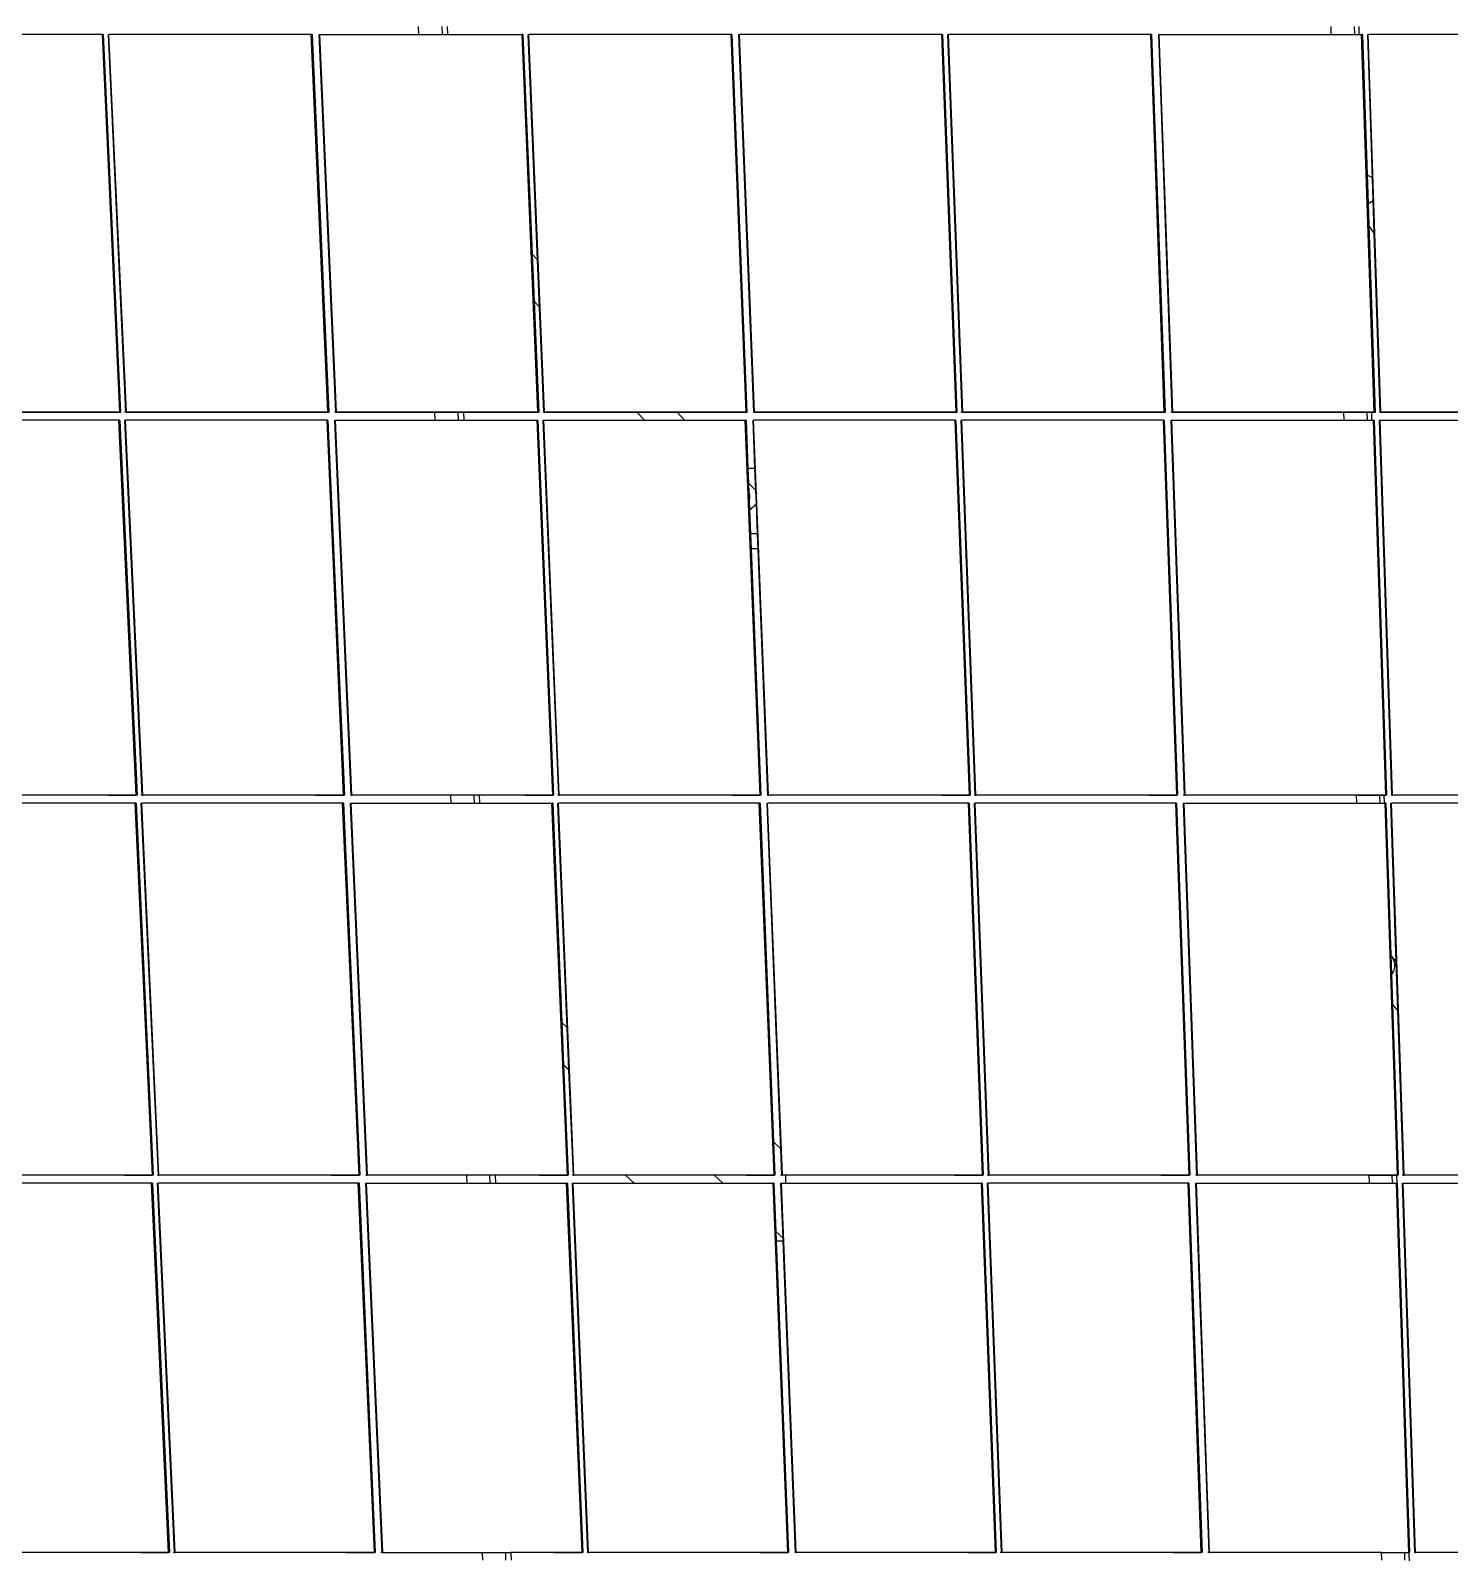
# Model space of a CAD drawing. Header units: inches. Extents: x -1856 to 1878, y -1863 to 1709.
# Drawn here: x -1440.9 to -1008.1, y 1007.7 to 1472 of the extents above; entities that cross this region are included whole.
import ezdxf

# ---------------------------------------------------------------- set-up
doc = ezdxf.new("R2010")
doc.units = ezdxf.units.IN
doc.header["$MEASUREMENT"] = 0

msp = doc.modelspace()

# ---------------------------------------------------------------- linework, layer by layer
for p, q in [((-1322.45549, 1470.84067), (-1322.55577, 1473.23213)), ((-1315.2884, 1470.84055), (-1315.38814, 1473.23201)), ((-1313.7741, 1473.23199), (-1313.67451, 1470.84053)), ((-1044.13338, 1470.83323), (-1044.21256, 1473.22469)), ((-1036.96629, 1470.83311), (-1037.04492, 1473.22457)), ((-1035.77242, 1473.22455), (-1035.69391, 1470.83309)), ((-1418.99837, 1470.84368), (-1480.6226, 1470.84472)), ((-1413.70179, 1355.58022), (-1418.99837, 1470.84368)), ((-1418.70643, 1470.76879), (-1418.99837, 1470.84368)), ((-1418.70643, 1470.76879), (-1413.41203, 1355.52924)), ((-1417.15841, 1470.84223), (-1416.9689, 1470.84115)), ((-1411.8687, 1355.57879), (-1417.15841, 1470.84223)), ((-1416.9689, 1470.84115), (-1416.87904, 1470.84223)), ((-1411.6799, 1355.57771), (-1416.9689, 1470.84115)), ((-1355.25481, 1470.84119), (-1416.87904, 1470.84223)), ((-1350.19617, 1355.57775), (-1355.25481, 1470.84119)), ((-1354.97599, 1470.7663), (-1355.25481, 1470.84119)), ((-1354.97599, 1470.7663), (-1349.91942, 1355.52677)), ((-1352.8629, 1470.84119), (-1352.67339, 1470.8401)), ((-1347.81318, 1355.57775), (-1352.8629, 1470.84119)), ((-1352.67339, 1470.8401), (-1352.58353, 1470.84119)), ((-1347.62438, 1355.57668), (-1352.67339, 1470.8401)), ((-1352.58353, 1470.84119), (-1322.45549, 1470.84067)), ((-1322.45549, 1470.84067), (-1315.2884, 1470.84055)), ((-1315.2884, 1470.84055), (-1313.67451, 1470.84053)), ((-1313.67451, 1470.84053), (-1290.95931, 1470.84014)), ((-1286.14065, 1355.57672), (-1290.95931, 1470.84014)), ((-1290.69371, 1470.76526), (-1290.95931, 1470.84014)), ((-1290.69371, 1470.76526), (-1287.89539, 1403.81522)), ((-1289.11935, 1470.8387), (-1288.92984, 1470.83761)), ((-1286.24635, 1402.01775), (-1289.11935, 1470.8387)), ((-1288.92984, 1470.83761), (-1288.83998, 1470.8387)), ((-1284.11877, 1355.57421), (-1288.92984, 1470.83761)), ((-1227.21577, 1470.83765), (-1288.83998, 1470.8387)), ((-1222.63504, 1355.57425), (-1227.21577, 1470.83765)), ((-1226.96328, 1470.76277), (-1227.21577, 1470.83765)), ((-1226.96328, 1470.76277), (-1222.38444, 1355.52327)), ((-1224.82386, 1470.83765), (-1224.63435, 1470.83657)), ((-1220.25206, 1355.57425), (-1224.82386, 1470.83765)), ((-1224.63435, 1470.83657), (-1224.54448, 1470.83765)), ((-1220.06326, 1355.57317), (-1224.63435, 1470.83657)), ((-1162.92027, 1470.83661), (-1224.54448, 1470.83765)), ((-1158.57954, 1355.57321), (-1162.92027, 1470.83661)), ((-1162.68102, 1470.76173), (-1162.92027, 1470.83661)), ((-1162.68102, 1470.76173), (-1158.34207, 1355.52223)), ((-1161.08033, 1470.83517), (-1160.89082, 1470.83408)), ((-1156.74646, 1355.57178), (-1161.08033, 1470.83517)), ((-1160.89082, 1470.83408), (-1160.80095, 1470.83517)), ((-1156.55766, 1355.5707), (-1160.89082, 1470.83408)), ((-1099.17675, 1470.83412), (-1160.80095, 1470.83517)), ((-1095.07395, 1355.57074), (-1099.17675, 1470.83412)), ((-1098.95061, 1470.75924), (-1099.17675, 1470.83412)), ((-1098.95061, 1470.75924), (-1094.84949, 1355.51976)), ((-1096.78484, 1470.83412), (-1096.59534, 1470.83304)), ((-1092.69097, 1355.57074), (-1096.78484, 1470.83412)), ((-1096.59534, 1470.83304), (-1096.50547, 1470.83412)), ((-1092.50217, 1355.56966), (-1096.59534, 1470.83304)), ((-1096.50547, 1470.83412), (-1044.13338, 1470.83323)), ((-1044.13338, 1470.83323), (-1036.96629, 1470.83311)), ((-1036.96629, 1470.83311), (-1035.69391, 1470.83309)), ((-1035.69391, 1470.83309), (-1034.88127, 1470.83308)), ((-1031.01846, 1355.56971), (-1034.88127, 1470.83308)), ((-1034.66836, 1470.7582), (-1034.88127, 1470.83308)), ((-1034.66836, 1470.7582), (-1033.23492, 1427.97678)), ((-1033.04133, 1470.83163), (-1032.85183, 1470.83055)), ((-1031.57257, 1426.927), (-1033.04133, 1470.83163)), ((-1032.85183, 1470.83055), (-1032.76196, 1470.83163)), ((-1028.99659, 1355.56719), (-1032.85183, 1470.83055)), ((-971.13776, 1470.83059), (-1032.76196, 1470.83163)), ((-1033.23492, 1427.97678), (-1033.06568, 1427.93368)), ((-1033.23492, 1427.97678), (-1032.93882, 1419.13964)), ((-1033.06568, 1427.93368), (-1031.98071, 1427.32512)), ((-1031.98071, 1427.32512), (-1031.57257, 1426.927)), ((-1031.35133, 1420.31351), (-1031.57257, 1426.927)), ((-1031.88674, 1419.76462), (-1032.93882, 1419.13964)), ((-1032.93882, 1419.13964), (-1032.71785, 1412.54484)), ((-1031.35133, 1420.31351), (-1031.88674, 1419.76462)), ((-1031.01345, 1410.21357), (-1031.35133, 1420.31351)), ((-1031.01345, 1410.21357), (-1032.71785, 1412.54484)), ((-1032.71785, 1412.54484), (-1030.80713, 1355.51873)), ((-1029.18538, 1355.56827), (-1031.01345, 1410.21357)), ((-1286.24635, 1402.01775), (-1287.89539, 1403.81522)), ((-1287.89539, 1403.81522), (-1287.29327, 1389.40943)), ((-1285.64577, 1387.63124), (-1286.24635, 1402.01775)), ((-1285.64577, 1387.63124), (-1287.29327, 1389.40943)), ((-1287.29327, 1389.40943), (-1285.87704, 1355.52574)), ((-1284.30757, 1355.57528), (-1285.64577, 1387.63124)), ((-1413.95711, 1353.1307), (-1475.34643, 1353.13174)), ((-1413.70179, 1355.58022), (-1475.09601, 1355.58126)), ((-1413.41203, 1355.52924), (-1475.07193, 1355.53028)), ((-1422.26895, 1355.58022), (-1413.70173, 1355.57878)), ((-1408.69939, 1238.7427), (-1413.95711, 1353.1307)), ((-1413.66731, 1353.08023), (-1413.95711, 1353.1307)), ((-1413.41203, 1355.52924), (-1413.70179, 1355.58022)), ((-1413.70173, 1355.57878), (-1413.70179, 1355.58022)), ((-1413.66731, 1353.08023), (-1408.41175, 1238.71577)), ((-1412.16845, 1355.57771), (-1412.23655, 1355.57771)), ((-1412.12416, 1353.12927), (-1411.93537, 1353.12819)), ((-1406.87326, 1238.74128), (-1412.12416, 1353.12927)), ((-1411.8687, 1355.57879), (-1411.95823, 1355.57771)), ((-1411.93537, 1353.12819), (-1411.84585, 1353.12927)), ((-1406.68517, 1238.74021), (-1411.93537, 1353.12819)), ((-1411.8687, 1355.57879), (-1411.57932, 1355.52781)), ((-1411.6799, 1355.57771), (-1411.8687, 1355.57879)), ((-1350.45653, 1353.12823), (-1411.84585, 1353.12927)), ((-1411.59037, 1355.57879), (-1411.6799, 1355.57771)), ((-1350.19617, 1355.57775), (-1411.59037, 1355.57879)), ((-1349.91942, 1355.52677), (-1411.57932, 1355.52781)), ((-1358.76333, 1355.57775), (-1350.1961, 1355.57631)), ((-1345.43494, 1238.74025), (-1350.45653, 1353.12823)), ((-1350.17976, 1353.07776), (-1350.45653, 1353.12823)), ((-1349.91942, 1355.52677), (-1350.19617, 1355.57775)), ((-1350.1961, 1355.57631), (-1350.19617, 1355.57775)), ((-1350.17976, 1353.07776), (-1345.16022, 1238.71332)), ((-1348.11293, 1355.57668), (-1348.18104, 1355.57668)), ((-1348.07374, 1353.12823), (-1347.88495, 1353.12716)), ((-1343.06101, 1238.74025), (-1348.07374, 1353.12823)), ((-1347.81318, 1355.57775), (-1347.90271, 1355.57668)), ((-1347.88495, 1353.12716), (-1347.79544, 1353.12823)), ((-1342.87293, 1238.73918), (-1347.88495, 1353.12716)), ((-1347.81318, 1355.57775), (-1347.53693, 1355.52677)), ((-1347.62438, 1355.57668), (-1347.81318, 1355.57775)), ((-1347.79544, 1353.12823), (-1317.51948, 1353.12772)), ((-1347.53486, 1355.57775), (-1347.62438, 1355.57668)), ((-1317.62005, 1355.52627), (-1347.53693, 1355.52677)), ((-1286.14065, 1355.57672), (-1347.53486, 1355.57775)), ((-1317.51948, 1353.12772), (-1317.62005, 1355.52627)), ((-1310.47917, 1355.52615), (-1317.62005, 1355.52627)), ((-1317.51948, 1353.12772), (-1310.37913, 1353.1276)), ((-1310.37913, 1353.1276), (-1310.47917, 1355.52615)), ((-1308.87263, 1355.52612), (-1310.47917, 1355.52615)), ((-1310.37913, 1353.1276), (-1308.77275, 1353.12757)), ((-1308.87263, 1355.52612), (-1308.77275, 1353.12757)), ((-1285.87704, 1355.52574), (-1308.87263, 1355.52612)), ((-1308.77275, 1353.12757), (-1286.40612, 1353.1272)), ((-1294.70781, 1355.57671), (-1286.14059, 1355.57527)), ((-1281.6227, 1238.73922), (-1286.40612, 1353.1272)), ((-1286.14247, 1353.07672), (-1286.40612, 1353.1272)), ((-1286.14247, 1353.07672), (-1281.361, 1238.71229)), ((-1285.87704, 1355.52574), (-1286.14065, 1355.57672)), ((-1286.14059, 1355.57527), (-1286.14065, 1355.57672)), ((-1284.60732, 1355.57421), (-1284.67542, 1355.57421)), ((-1284.57318, 1353.12576), (-1284.3844, 1353.12469)), ((-1279.79657, 1238.7378), (-1284.57318, 1353.12576)), ((-1284.30757, 1355.57528), (-1284.39709, 1355.57421)), ((-1284.3844, 1353.12469), (-1284.29487, 1353.12576)), ((-1279.60849, 1238.73673), (-1284.3844, 1353.12469)), ((-1284.30757, 1355.57528), (-1284.04433, 1355.5243)), ((-1284.11877, 1355.57421), (-1284.30757, 1355.57528)), ((-1284.29487, 1353.12576), (-1253.67583, 1353.12524)), ((-1284.02924, 1355.57528), (-1284.11877, 1355.57421)), ((-1255.89813, 1355.52383), (-1284.04433, 1355.5243)), ((-1222.63504, 1355.57425), (-1284.02924, 1355.57528)), ((-1253.67583, 1353.12524), (-1255.89813, 1355.52383)), ((-1243.59147, 1355.52362), (-1255.89813, 1355.52383)), ((-1253.67583, 1353.12524), (-1241.39095, 1353.12504)), ((-1241.39095, 1353.12504), (-1243.59147, 1355.52362)), ((-1222.38444, 1355.52327), (-1243.59147, 1355.52362)), ((-1241.39095, 1353.12504), (-1222.90557, 1353.12473)), ((-1231.2022, 1355.57424), (-1222.63498, 1355.5728)), ((-1218.35827, 1238.73677), (-1222.90557, 1353.12473)), ((-1222.65493, 1353.07425), (-1222.90557, 1353.12473)), ((-1222.65493, 1353.07425), (-1222.07626, 1338.51474)), ((-1222.38444, 1355.52327), (-1222.63504, 1355.57425)), ((-1222.63498, 1355.5728), (-1222.63504, 1355.57425)), ((-1220.55181, 1355.57317), (-1220.61992, 1355.57317)), ((-1220.52277, 1353.12473), (-1220.33399, 1353.12365)), ((-1219.94311, 1338.51474), (-1220.52277, 1353.12473)), ((-1220.25206, 1355.57425), (-1220.34159, 1355.57317)), ((-1220.33399, 1353.12365), (-1220.24447, 1353.12473)), ((-1215.79625, 1238.7357), (-1220.33399, 1353.12365)), ((-1220.25206, 1355.57425), (-1220.00195, 1355.52327)), ((-1220.06326, 1355.57317), (-1220.25206, 1355.57425)), ((-1158.85516, 1353.12369), (-1220.24447, 1353.12473)), ((-1219.97373, 1355.57425), (-1220.06326, 1355.57317)), ((-1158.34207, 1355.52223), (-1220.00195, 1355.52327)), ((-1158.57954, 1355.57321), (-1219.97373, 1355.57425)), ((-1167.1467, 1355.57321), (-1158.57949, 1355.57177)), ((-1154.54603, 1238.73574), (-1158.85516, 1353.12369)), ((-1158.61766, 1353.07322), (-1158.85516, 1353.12369)), ((-1158.61766, 1353.07322), (-1154.31029, 1238.70882)), ((-1158.34207, 1355.52223), (-1158.57954, 1355.57321)), ((-1158.57949, 1355.57177), (-1158.57954, 1355.57321)), ((-1157.04622, 1355.5707), (-1157.11432, 1355.5707)), ((-1157.02223, 1353.12226), (-1156.83345, 1353.12118)), ((-1152.71991, 1238.73432), (-1157.02223, 1353.12226)), ((-1156.74646, 1355.57178), (-1156.83599, 1355.5707)), ((-1156.83345, 1353.12118), (-1156.74392, 1353.12226)), ((-1152.53184, 1238.73325), (-1156.83345, 1353.12118)), ((-1156.74646, 1355.57178), (-1156.50937, 1355.5208)), ((-1156.55766, 1355.5707), (-1156.74646, 1355.57178)), ((-1095.35463, 1353.12122), (-1156.74392, 1353.12226)), ((-1156.46813, 1355.57178), (-1156.55766, 1355.5707)), ((-1094.84949, 1355.51976), (-1156.50937, 1355.5208)), ((-1095.07395, 1355.57074), (-1156.46813, 1355.57178)), ((-1103.6411, 1355.57074), (-1095.0739, 1355.56929)), ((-1091.28162, 1238.73329), (-1095.35463, 1353.12122)), ((-1095.13013, 1353.07075), (-1095.35463, 1353.12122)), ((-1095.13013, 1353.07075), (-1091.05879, 1238.70636)), ((-1094.84949, 1355.51976), (-1095.07395, 1355.57074)), ((-1095.0739, 1355.56929), (-1095.07395, 1355.57074)), ((-1092.99072, 1355.56966), (-1093.05883, 1355.56966)), ((-1092.97184, 1353.12122), (-1092.78306, 1353.12015)), ((-1088.90769, 1238.73329), (-1092.97184, 1353.12122)), ((-1092.78306, 1353.12015), (-1092.69353, 1353.12122)), ((-1088.71961, 1238.73222), (-1092.78306, 1353.12015)), ((-1092.69097, 1355.57074), (-1092.7805, 1355.56966)), ((-1092.69353, 1353.12122), (-1040.23619, 1353.12034)), ((-1092.69097, 1355.57074), (-1092.467, 1355.51976)), ((-1092.50217, 1355.56966), (-1092.69097, 1355.57074)), ((-1092.41264, 1355.57074), (-1092.50217, 1355.56966)), ((-1040.3156, 1355.51889), (-1092.467, 1355.51976)), ((-1031.01846, 1355.56971), (-1092.41264, 1355.57074)), ((-1040.23619, 1353.12034), (-1040.3156, 1355.51889)), ((-1033.17472, 1355.51877), (-1040.3156, 1355.51889)), ((-1040.23619, 1353.12034), (-1033.09585, 1353.12022)), ((-1039.58561, 1355.5697), (-1031.01841, 1355.56826)), ((-1033.09585, 1353.12022), (-1033.17472, 1355.51877)), ((-1031.90813, 1355.51875), (-1033.17472, 1355.51877)), ((-1033.09585, 1353.12022), (-1031.82939, 1353.12019)), ((-1031.90813, 1355.51875), (-1031.82939, 1353.12019)), ((-1030.80713, 1355.51873), (-1031.90813, 1355.51875)), ((-1031.82939, 1353.12019), (-1031.30424, 1353.12019)), ((-1027.4694, 1238.73226), (-1031.30424, 1353.12019)), ((-1031.09287, 1353.06971), (-1031.30424, 1353.12019)), ((-1031.09287, 1353.06971), (-1027.2596, 1238.70534)), ((-1030.80713, 1355.51873), (-1031.01846, 1355.56971)), ((-1031.01841, 1355.56826), (-1031.01846, 1355.56971)), ((-1029.48514, 1355.56719), (-1029.55325, 1355.56719)), ((-1029.47131, 1353.11875), (-1029.28253, 1353.11768)), ((-1025.64328, 1238.73084), (-1029.47131, 1353.11875)), ((-1029.28253, 1353.11768), (-1029.193, 1353.11875)), ((-1025.45521, 1238.72977), (-1029.28253, 1353.11768)), ((-1029.18538, 1355.56827), (-1029.27492, 1355.56719)), ((-1029.193, 1353.11875), (-989.27068, 1353.11808)), ((-1029.18538, 1355.56827), (-1028.97443, 1355.51729)), ((-1028.99659, 1355.56719), (-1029.18538, 1355.56827)), ((-1028.90705, 1355.56827), (-1028.99659, 1355.56719)), ((-991.02429, 1355.51666), (-1028.97443, 1355.51729)), ((-967.51288, 1355.56723), (-1028.90705, 1355.56827)), ((-1222.07626, 1338.51474), (-1219.94311, 1338.51474)), ((-1222.07626, 1338.51474), (-1221.89509, 1333.9564)), ((-1219.67414, 1331.73545), (-1219.94311, 1338.51474)), ((-1221.89509, 1333.9564), (-1219.67414, 1331.73545)), ((-1221.89509, 1333.9564), (-1221.7815, 1331.09859)), ((-1221.7815, 1331.09859), (-1221.58846, 1330.41239)), ((-1221.7815, 1331.09859), (-1221.68995, 1328.79518)), ((-1221.57402, 1329.2504), (-1221.68995, 1328.79518)), ((-1221.68995, 1328.79518), (-1221.56536, 1325.66036)), ((-1221.58846, 1330.41239), (-1221.57402, 1329.2504)), ((-1219.51447, 1327.71125), (-1219.67414, 1331.73545)), ((-1219.51447, 1327.71125), (-1221.56536, 1325.66036)), ((-1221.56536, 1325.66036), (-1221.56306, 1325.60246)), ((-1219.51218, 1327.65334), (-1221.56306, 1325.60246)), ((-1221.56306, 1325.60246), (-1221.28085, 1318.50193)), ((-1219.51218, 1327.65334), (-1219.51447, 1327.71125)), ((-1219.14909, 1318.50193), (-1219.51218, 1327.65334)), ((-1219.14909, 1318.50193), (-1221.28085, 1318.50193)), ((-1221.28085, 1318.50193), (-1221.09767, 1313.89329)), ((-1218.96623, 1313.89329), (-1219.14909, 1318.50193)), ((-1218.96623, 1313.89329), (-1221.09767, 1313.89329)), ((-1221.09767, 1313.89329), (-1218.10949, 1238.70984)), ((-1215.98434, 1238.73677), (-1218.96623, 1313.89329)), ((-1408.9542, 1236.31318), (-1470.1104, 1236.31421)), ((-1408.69939, 1238.7427), (-1469.86045, 1238.74373)), ((-1408.41175, 1238.71577), (-1469.83753, 1238.7168)), ((-1417.23402, 1238.7427), (-1408.69932, 1238.74127)), ((-1403.73491, 1122.79069), (-1408.9542, 1236.31318)), ((-1408.66653, 1236.28675), (-1408.9542, 1236.31318)), ((-1408.41175, 1238.71577), (-1408.69939, 1238.7427)), ((-1408.69932, 1238.74127), (-1408.69939, 1238.7427)), ((-1408.66653, 1236.28675), (-1403.44936, 1122.78745)), ((-1407.17187, 1238.74021), (-1407.23972, 1238.74021)), ((-1407.12821, 1236.31176), (-1406.94014, 1236.31069)), ((-1401.91569, 1122.78928), (-1407.12821, 1236.31176)), ((-1406.87326, 1238.74128), (-1406.96244, 1238.74021)), ((-1406.94014, 1236.31069), (-1406.85096, 1236.31176)), ((-1401.72831, 1122.78822), (-1406.94014, 1236.31069)), ((-1406.87326, 1238.74128), (-1406.58599, 1238.71435)), ((-1406.68517, 1238.74021), (-1406.87326, 1238.74128)), ((-1345.69476, 1236.31073), (-1406.85096, 1236.31176)), ((-1406.59599, 1238.74128), (-1406.68517, 1238.74021)), ((-1345.43494, 1238.74025), (-1406.59599, 1238.74128)), ((-1345.16022, 1238.71332), (-1406.58599, 1238.71435)), ((-1353.96957, 1238.74024), (-1345.43488, 1238.73882)), ((-1340.70981, 1122.78826), (-1345.69476, 1236.31073)), ((-1345.42001, 1236.2843), (-1345.69476, 1236.31073)), ((-1345.16022, 1238.71332), (-1345.43494, 1238.74025)), ((-1345.43488, 1238.73882), (-1345.43494, 1238.74025)), ((-1345.42001, 1236.2843), (-1340.43709, 1122.78502)), ((-1343.35962, 1238.73918), (-1343.42747, 1238.73918)), ((-1343.32102, 1236.31073), (-1343.13295, 1236.30967)), ((-1338.34486, 1122.78826), (-1343.32102, 1236.31073)), ((-1343.06101, 1238.74025), (-1343.1502, 1238.73918)), ((-1343.13295, 1236.30967), (-1343.04377, 1236.31073)), ((-1338.15749, 1122.7872), (-1343.13295, 1236.30967)), ((-1343.06101, 1238.74025), (-1342.78677, 1238.71332)), ((-1342.87293, 1238.73918), (-1343.06101, 1238.74025)), ((-1343.04377, 1236.31073), (-1312.62101, 1236.31022)), ((-1342.78374, 1238.74025), (-1342.87293, 1238.73918)), ((-1312.72175, 1238.71282), (-1342.78677, 1238.71332)), ((-1281.6227, 1238.73922), (-1342.78374, 1238.74025)), ((-1312.62101, 1236.31022), (-1312.72175, 1238.71282)), ((-1305.60741, 1238.7127), (-1312.72175, 1238.71282)), ((-1312.62101, 1236.31022), (-1305.50721, 1236.3101)), ((-1305.50721, 1236.3101), (-1305.60741, 1238.7127)), ((-1304.00832, 1238.71267), (-1305.60741, 1238.7127)), ((-1305.50721, 1236.3101), (-1303.90828, 1236.31007)), ((-1304.00832, 1238.71267), (-1303.90828, 1236.31007)), ((-1281.361, 1238.71229), (-1304.00832, 1238.71267)), ((-1303.90828, 1236.31007), (-1281.88758, 1236.30971)), ((-1290.15732, 1238.73922), (-1281.62264, 1238.73779)), ((-1277.13899, 1122.78724), (-1281.88758, 1236.30971)), ((-1281.62585, 1236.28328), (-1281.88758, 1236.30971)), ((-1281.62585, 1236.28328), (-1278.82782, 1169.37841)), ((-1281.361, 1238.71229), (-1281.6227, 1238.73922)), ((-1281.62264, 1238.73779), (-1281.6227, 1238.73922)), ((-1280.09519, 1238.73673), (-1280.16303, 1238.73673)), ((-1280.0616, 1236.30828), (-1279.87353, 1236.30721)), ((-1277.20392, 1167.89349), (-1280.0616, 1236.30828)), ((-1279.79657, 1238.7378), (-1279.88576, 1238.73673)), ((-1279.87353, 1236.30721), (-1279.78435, 1236.30828)), ((-1275.1324, 1122.78476), (-1279.87353, 1236.30721)), ((-1279.79657, 1238.7378), (-1279.53525, 1238.71087)), ((-1279.60849, 1238.73673), (-1279.79657, 1238.7378)), ((-1218.62816, 1236.30725), (-1279.78435, 1236.30828)), ((-1279.5193, 1238.7378), (-1279.60849, 1238.73673)), ((-1218.10949, 1238.70984), (-1279.53525, 1238.71087)), ((-1218.35827, 1238.73677), (-1279.5193, 1238.7378)), ((-1226.89289, 1238.73676), (-1218.35821, 1238.73534)), ((-1214.11391, 1122.7848), (-1218.62816, 1236.30725)), ((-1218.37935, 1236.28082), (-1218.62816, 1236.30725)), ((-1218.37935, 1236.28082), (-1214.27157, 1132.95925)), ((-1218.10949, 1238.70984), (-1218.35827, 1238.73677)), ((-1218.35821, 1238.73534), (-1218.35827, 1238.73677)), ((-1216.28295, 1238.7357), (-1216.3508, 1238.7357)), ((-1216.25442, 1236.30725), (-1216.06635, 1236.30619)), ((-1212.07128, 1130.9063), (-1216.25442, 1236.30725)), ((-1215.98434, 1238.73677), (-1216.07352, 1238.7357)), ((-1216.06635, 1236.30619), (-1215.97717, 1236.30725)), ((-1211.56159, 1122.78374), (-1216.06635, 1236.30619)), ((-1215.98434, 1238.73677), (-1215.73604, 1238.70984)), ((-1215.79625, 1238.7357), (-1215.98434, 1238.73677)), ((-1154.82098, 1236.30623), (-1215.97717, 1236.30725)), ((-1215.70706, 1238.73677), (-1215.79625, 1238.7357)), ((-1154.31029, 1238.70882), (-1215.73604, 1238.70984)), ((-1154.54603, 1238.73574), (-1215.70706, 1238.73677)), ((-1163.08065, 1238.73574), (-1154.54598, 1238.73431)), ((-1150.5431, 1122.78378), (-1154.82098, 1236.30623)), ((-1154.5852, 1236.2798), (-1154.82098, 1236.30623)), ((-1154.5852, 1236.2798), (-1150.30906, 1122.78054)), ((-1154.31029, 1238.70882), (-1154.54603, 1238.73574)), ((-1154.54598, 1238.73431), (-1154.54603, 1238.73574)), ((-1153.01853, 1238.73325), (-1153.08638, 1238.73325)), ((-1152.99501, 1236.3048), (-1152.80695, 1236.30374)), ((-1148.72389, 1122.78237), (-1152.99501, 1236.3048)), ((-1152.71991, 1238.73432), (-1152.80911, 1238.73325)), ((-1152.80695, 1236.30374), (-1152.71776, 1236.3048)), ((-1148.53652, 1122.78131), (-1152.80695, 1236.30374)), ((-1152.71991, 1238.73432), (-1152.48454, 1238.70739)), ((-1152.53184, 1238.73325), (-1152.71991, 1238.73432)), ((-1091.56159, 1236.30378), (-1152.71776, 1236.3048)), ((-1152.44264, 1238.73432), (-1152.53184, 1238.73325)), ((-1091.05879, 1238.70636), (-1152.48454, 1238.70739)), ((-1091.28162, 1238.73329), (-1152.44264, 1238.73432)), ((-1099.81624, 1238.73329), (-1091.28157, 1238.73186)), ((-1087.51804, 1122.78135), (-1091.56159, 1236.30378)), ((-1091.33872, 1236.27735), (-1091.56159, 1236.30378)), ((-1091.33872, 1236.27735), (-1087.29682, 1122.77811)), ((-1091.05879, 1238.70636), (-1091.28162, 1238.73329)), ((-1091.28157, 1238.73186), (-1091.28162, 1238.73329)), ((-1089.20631, 1238.73222), (-1089.27415, 1238.73222)), ((-1089.18784, 1236.30378), (-1088.99978, 1236.30271)), ((-1085.15309, 1122.78135), (-1089.18784, 1236.30378)), ((-1088.99978, 1236.30271), (-1088.91059, 1236.30378)), ((-1084.96572, 1122.78029), (-1088.99978, 1236.30271)), ((-1088.90769, 1238.73329), (-1088.99688, 1238.73222)), ((-1088.91059, 1236.30378), (-1036.36865, 1236.30289)), ((-1088.90769, 1238.73329), (-1088.68534, 1238.70636)), ((-1088.71961, 1238.73222), (-1088.90769, 1238.73329)), ((-1088.63042, 1238.73329), (-1088.71961, 1238.73222)), ((-1036.44819, 1238.70549), (-1088.68534, 1238.70636)), ((-1027.4694, 1238.73226), (-1088.63042, 1238.73329)), ((-1036.36865, 1236.30289), (-1036.44819, 1238.70549)), ((-1029.33385, 1238.70537), (-1036.44819, 1238.70549)), ((-1036.36865, 1236.30289), (-1029.25486, 1236.30277)), ((-1036.00402, 1238.73226), (-1027.46935, 1238.73083)), ((-1029.25486, 1236.30277), (-1029.33385, 1238.70537)), ((-1028.07314, 1238.70535), (-1029.33385, 1238.70537)), ((-1029.25486, 1236.30277), (-1027.99426, 1236.30275)), ((-1028.07314, 1238.70535), (-1027.99426, 1236.30275)), ((-1027.2596, 1238.70534), (-1028.07314, 1238.70535)), ((-1027.99426, 1236.30275), (-1027.75442, 1236.30275)), ((-1023.94724, 1122.78033), (-1027.75442, 1236.30275)), ((-1027.54458, 1236.27632), (-1027.75442, 1236.30275)), ((-1027.54458, 1236.27632), (-1025.98938, 1189.8939)), ((-1027.2596, 1238.70534), (-1027.4694, 1238.73226)), ((-1027.46935, 1238.73083), (-1027.4694, 1238.73226)), ((-1025.94191, 1238.72977), (-1026.00975, 1238.72977)), ((-1025.92845, 1236.30132), (-1025.74039, 1236.30026)), ((-1024.31039, 1187.96799), (-1025.92845, 1236.30132)), ((-1025.74039, 1236.30026), (-1025.65121, 1236.30132)), ((-1021.94067, 1122.77786), (-1025.74039, 1236.30026)), ((-1025.64328, 1238.73084), (-1025.73248, 1238.72977)), ((-964.49504, 1236.3003), (-1025.65121, 1236.30132)), ((-1025.64328, 1238.73084), (-1025.43386, 1238.70391)), ((-1025.45521, 1238.72977), (-1025.64328, 1238.73084)), ((-1025.36601, 1238.73084), (-1025.45521, 1238.72977)), ((-964.00812, 1238.70288), (-1025.43386, 1238.70391)), ((-964.205, 1238.72981), (-1025.36601, 1238.73084)), ((-1025.98938, 1189.8939), (-1025.87365, 1189.78101)), ((-1025.98938, 1189.8939), (-1025.79319, 1184.04264)), ((-1025.87365, 1189.78101), (-1025.24347, 1188.72018)), ((-1024.31039, 1187.96799), (-1025.87365, 1189.78101)), ((-1025.24347, 1188.72018), (-1024.90932, 1187.53239)), ((-1025.19851, 1185.10286), (-1025.79319, 1184.04264)), ((-1024.89399, 1186.29859), (-1025.19851, 1185.10286)), ((-1024.90932, 1187.53239), (-1024.89399, 1186.29859)), ((-1023.81131, 1173.06007), (-1024.31039, 1187.96799)), ((-1025.79319, 1184.04264), (-1025.48941, 1174.9828)), ((-1023.81131, 1173.06007), (-1025.48941, 1174.9828)), ((-1025.48941, 1174.9828), (-1023.73895, 1122.77709)), ((-1022.12804, 1122.77892), (-1023.81131, 1173.06007)), ((-1277.20392, 1167.89349), (-1278.82782, 1169.37841)), ((-1278.82782, 1169.37841), (-1278.28601, 1156.42281)), ((-1276.66348, 1154.95496), (-1277.20392, 1167.89349)), ((-1276.66348, 1154.95496), (-1278.28601, 1156.42281)), ((-1278.28601, 1156.42281), (-1276.8792, 1122.784)), ((-1275.31977, 1122.78582), (-1276.66348, 1154.95496)), ((-1212.07128, 1130.9063), (-1214.27157, 1132.95925)), ((-1214.27157, 1132.95925), (-1213.86694, 1122.78156)), ((-1211.74896, 1122.7848), (-1212.07128, 1130.9063)), ((-1403.98914, 1120.37952), (-1464.91399, 1120.38054)), ((-1403.73491, 1122.79069), (-1464.66457, 1122.79171)), ((-1403.44936, 1122.78745), (-1464.6428, 1122.78847)), ((-1412.23724, 1122.79068), (-1403.73484, 1122.78927)), ((-1398.80784, 1007.71274), (-1403.98914, 1120.37952)), ((-1403.70357, 1120.37677), (-1403.98914, 1120.37952)), ((-1403.44936, 1122.78745), (-1403.73491, 1122.79069)), ((-1403.73484, 1122.78927), (-1403.73491, 1122.79069)), ((-1403.70357, 1120.37677), (-1398.52438, 1007.73284)), ((-1402.21316, 1122.78822), (-1402.28075, 1122.78822)), ((-1402.17006, 1120.37811), (-1401.9827, 1120.37705)), ((-1396.99548, 1007.71134), (-1402.17006, 1120.37811)), ((-1401.91569, 1122.78928), (-1402.00453, 1122.78822)), ((-1401.9827, 1120.37705), (-1401.89386, 1120.37811)), ((-1396.80885, 1007.71109), (-1401.9827, 1120.37705)), ((-1401.91569, 1122.78928), (-1401.63051, 1122.78604)), ((-1401.72831, 1122.78822), (-1401.91569, 1122.78928)), ((-1340.96902, 1120.37709), (-1401.89386, 1120.37811)), ((-1401.63946, 1122.78928), (-1401.72831, 1122.78822)), ((-1340.70981, 1122.78826), (-1401.63946, 1122.78928)), ((-1340.43709, 1122.78502), (-1401.63051, 1122.78604)), ((-1349.21214, 1122.78825), (-1340.70975, 1122.78683)), ((-1336.0203, 1007.71033), (-1340.96902, 1120.37709)), ((-1340.69627, 1120.37434), (-1340.96902, 1120.37709)), ((-1340.43709, 1122.78502), (-1340.70981, 1122.78826)), ((-1340.70975, 1122.78683), (-1340.70981, 1122.78826)), ((-1340.69627, 1120.37434), (-1335.74955, 1007.73042)), ((-1338.64234, 1122.7872), (-1338.70993, 1122.7872)), ((-1338.60426, 1120.37709), (-1338.4169, 1120.37603)), ((-1333.66426, 1007.71033), (-1338.60426, 1120.37709)), ((-1338.34486, 1122.78826), (-1338.43371, 1122.7872)), ((-1338.4169, 1120.37603), (-1338.32806, 1120.37709)), ((-1333.47763, 1007.71008), (-1338.4169, 1120.37603)), ((-1338.34486, 1122.78826), (-1338.07262, 1122.78502)), ((-1338.15749, 1122.7872), (-1338.34486, 1122.78826)), ((-1338.32806, 1120.37709), (-1307.7596, 1120.37657)), ((-1338.06864, 1122.78826), (-1338.15749, 1122.7872)), ((-1307.86057, 1122.78451), (-1338.07262, 1122.78502)), ((-1277.13899, 1122.78724), (-1338.06864, 1122.78826)), ((-1307.7596, 1120.37657), (-1307.86057, 1122.78451)), ((-1300.77258, 1122.78439), (-1307.86057, 1122.78451)), ((-1307.7596, 1120.37657), (-1300.67215, 1120.37645)), ((-1300.67215, 1120.37645), (-1300.77258, 1122.78439)), ((-1299.18088, 1122.78437), (-1300.77258, 1122.78439)), ((-1300.67215, 1120.37645), (-1299.08061, 1120.37643)), ((-1299.18088, 1122.78437), (-1299.08061, 1120.37643)), ((-1276.8792, 1122.784), (-1299.18088, 1122.78437)), ((-1299.08061, 1120.37643), (-1277.40322, 1120.37607)), ((-1285.64132, 1122.78723), (-1277.13893, 1122.78581)), ((-1272.68908, 1007.70932), (-1277.40322, 1120.37607)), ((-1277.14339, 1120.37332), (-1277.40322, 1120.37607)), ((-1277.14339, 1120.37332), (-1272.43117, 1007.72941)), ((-1276.8792, 1122.784), (-1277.13899, 1122.78724)), ((-1277.13893, 1122.78581), (-1277.13899, 1122.78724)), ((-1275.61726, 1122.78476), (-1275.68485, 1122.78476)), ((-1275.58415, 1120.37465), (-1275.39679, 1120.37359)), ((-1270.87672, 1007.70791), (-1275.58415, 1120.37465)), ((-1275.31977, 1122.78582), (-1275.40862, 1122.78476)), ((-1275.39679, 1120.37359), (-1275.30795, 1120.37465)), ((-1270.69009, 1007.70767), (-1275.39679, 1120.37359)), ((-1275.31977, 1122.78582), (-1275.06035, 1122.78258)), ((-1275.1324, 1122.78476), (-1275.31977, 1122.78582)), ((-1275.30795, 1120.37465), (-1256.7491, 1120.37434)), ((-1275.04355, 1122.78582), (-1275.1324, 1122.78476)), ((-1259.45019, 1122.78232), (-1275.06035, 1122.78258)), ((-1214.11391, 1122.7848), (-1275.04355, 1122.78582)), ((-1256.7491, 1120.37434), (-1259.45019, 1122.78232)), ((-1232.37819, 1122.78187), (-1259.45019, 1122.78232)), ((-1256.7491, 1120.37434), (-1229.73516, 1120.37389)), ((-1229.73516, 1120.37389), (-1232.37819, 1122.78187)), ((-1213.86694, 1122.78156), (-1232.37819, 1122.78187)), ((-1229.73516, 1120.37389), (-1214.38312, 1120.37363)), ((-1222.61624, 1122.7848), (-1214.11385, 1122.78338)), ((-1209.90155, 1007.7069), (-1214.38312, 1120.37363)), ((-1214.13611, 1120.37089), (-1214.38312, 1120.37363)), ((-1214.13611, 1120.37089), (-1213.54979, 1105.6279)), ((-1213.86694, 1122.78156), (-1214.11391, 1122.7848)), ((-1214.11385, 1122.78338), (-1214.11391, 1122.7848)), ((-1212.04644, 1122.78374), (-1212.11403, 1122.78374)), ((-1212.01835, 1120.37363), (-1211.831, 1120.37258)), ((-1211.35351, 1103.62694), (-1212.01835, 1120.37363)), ((-1211.74896, 1122.7848), (-1211.83781, 1122.78374)), ((-1211.831, 1120.37258), (-1211.74215, 1120.37363)), ((-1207.35888, 1007.70665), (-1211.831, 1120.37258)), ((-1211.74896, 1122.7848), (-1211.50247, 1122.78156)), ((-1211.56159, 1122.78374), (-1211.74896, 1122.7848)), ((-1211.74215, 1120.37363), (-1210.48033, 1120.37361)), ((-1211.47274, 1122.7848), (-1211.56159, 1122.78374)), ((-1210.48033, 1122.78155), (-1211.50247, 1122.78156)), ((-1150.5431, 1122.78378), (-1211.47274, 1122.7848)), ((-1210.48033, 1120.37361), (-1210.48033, 1122.78155)), ((-1150.30906, 1122.78054), (-1210.48033, 1122.78155)), ((-1210.48033, 1120.37361), (-1150.81733, 1120.37261)), ((-1159.04543, 1122.78378), (-1150.54304, 1122.78236)), ((-1146.57034, 1007.70589), (-1150.81733, 1120.37261)), ((-1150.58325, 1120.36987), (-1150.81733, 1120.37261)), ((-1150.58325, 1120.36987), (-1146.33799, 1007.72598)), ((-1150.30906, 1122.78054), (-1150.5431, 1122.78378)), ((-1150.54304, 1122.78236), (-1150.5431, 1122.78378)), ((-1149.02138, 1122.78131), (-1149.08897, 1122.78131)), ((-1148.99826, 1120.3712), (-1148.81091, 1120.37014)), ((-1144.75799, 1007.70449), (-1148.99826, 1120.3712)), ((-1148.72389, 1122.78237), (-1148.81275, 1122.78131)), ((-1148.81091, 1120.37014), (-1148.72206, 1120.3712)), ((-1144.57136, 1007.70424), (-1148.81091, 1120.37014)), ((-1148.72389, 1122.78237), (-1148.49022, 1122.77913)), ((-1148.53652, 1122.78131), (-1148.72389, 1122.78237)), ((-1087.79724, 1120.37018), (-1148.72206, 1120.3712)), ((-1148.44767, 1122.78237), (-1148.53652, 1122.78131)), ((-1087.29682, 1122.77811), (-1148.49022, 1122.77913)), ((-1087.51804, 1122.78135), (-1148.44767, 1122.78237)), ((-1096.02037, 1122.78134), (-1087.51799, 1122.77993)), ((-1083.78283, 1007.70347), (-1087.79724, 1120.37018)), ((-1087.57598, 1120.36743), (-1087.79724, 1120.37018)), ((-1087.57598, 1120.36743), (-1083.5632, 1007.72357)), ((-1087.29682, 1122.77811), (-1087.51804, 1122.78135)), ((-1087.51799, 1122.77993), (-1087.51804, 1122.78135)), ((-1085.45058, 1122.78029), (-1085.51817, 1122.78029)), ((-1085.43248, 1120.37018), (-1085.24513, 1120.36912)), ((-1081.42679, 1007.70347), (-1085.43248, 1120.37018)), ((-1085.24513, 1120.36912), (-1085.15628, 1120.37018)), ((-1081.24016, 1007.70323), (-1085.24513, 1120.36912)), ((-1085.15309, 1122.78135), (-1085.24194, 1122.78029)), ((-1085.15628, 1120.37018), (-1032.53037, 1120.3693)), ((-1085.15309, 1122.78135), (-1084.93235, 1122.77811)), ((-1084.96572, 1122.78029), (-1085.15309, 1122.78135)), ((-1084.87686, 1122.78135), (-1084.96572, 1122.78029)), ((-1032.61009, 1122.77724), (-1084.93235, 1122.77811)), ((-1023.94724, 1122.78033), (-1084.87686, 1122.78135)), ((-1032.53037, 1120.3693), (-1032.61009, 1122.77724)), ((-1025.5221, 1122.77712), (-1032.61009, 1122.77724)), ((-1032.53037, 1120.3693), (-1025.44292, 1120.36918)), ((-1032.44957, 1122.78032), (-1023.94719, 1122.77891)), ((-1025.44292, 1120.36918), (-1025.5221, 1122.77712)), ((-1024.26721, 1122.7771), (-1025.5221, 1122.77712)), ((-1025.44292, 1120.36918), (-1024.23146, 1120.36916)), ((-1024.26721, 1122.7771), (-1024.18814, 1120.36859)), ((-1023.73895, 1122.77709), (-1024.26721, 1122.7771)), ((-1020.45163, 1007.70246), (-1024.23146, 1120.36916)), ((-1024.18814, 1120.36859), (-1024.23146, 1120.36916)), ((-1024.02313, 1120.36641), (-1024.18814, 1120.36859)), ((-1024.02313, 1120.36641), (-1020.24484, 1007.72256)), ((-1023.73895, 1122.77709), (-1023.94724, 1122.78033)), ((-1023.94719, 1122.77891), (-1023.94724, 1122.78033)), ((-1022.42553, 1122.77786), (-1022.49312, 1122.77786)), ((-1022.4124, 1120.36775), (-1022.22506, 1120.36669)), ((-1018.63929, 1007.70106), (-1022.4124, 1120.36775)), ((-1022.22506, 1120.36669), (-1022.1362, 1120.36775)), ((-1018.45266, 1007.70081), (-1022.22506, 1120.36669)), ((-1022.12804, 1122.77892), (-1022.2169, 1122.77786)), ((-1022.1362, 1120.36775), (-994.48724, 1120.36728)), ((-1022.12804, 1122.77892), (-1021.92012, 1122.77568)), ((-1021.94067, 1122.77786), (-1022.12804, 1122.77892)), ((-1021.85181, 1122.77892), (-1021.94067, 1122.77786)), ((-996.62466, 1122.77526), (-1021.92012, 1122.77568)), ((-960.92219, 1122.7779), (-1021.85181, 1122.77892)), ((-1211.35351, 1103.62694), (-1213.54979, 1105.6279)), ((-1213.54979, 1105.6279), (-1213.43858, 1102.83141)), ((-1213.43858, 1102.83141), (-1211.32193, 1102.83141)), ((-1213.43858, 1102.83141), (-1209.65636, 1007.72699)), ((-1211.32193, 1102.83141), (-1211.35351, 1103.62694)), ((-1207.54551, 1007.7069), (-1211.32193, 1102.83141)), ((-1398.80784, 1007.71274), (-1459.50785, 1007.71376)), ((-1407.27813, 1007.71274), (-1398.80778, 1007.71133)), ((-1398.52438, 1007.73284), (-1398.80784, 1007.71274)), ((-1398.80778, 1007.71133), (-1398.80784, 1007.71274)), ((-1397.29184, 1007.71029), (-1397.35917, 1007.71029)), ((-1396.99548, 1007.71134), (-1397.08399, 1007.71029)), ((-1396.95194, 1007.7111), (-1396.99548, 1007.71134)), ((-1396.95194, 1007.7111), (-1396.80885, 1007.71109)), ((-1396.80885, 1007.71109), (-1396.74121, 1007.71109)), ((-1396.7203, 1007.71134), (-1396.74121, 1007.71109)), ((-1336.0203, 1007.71033), (-1396.7203, 1007.71134)), ((-1344.49058, 1007.71032), (-1336.02023, 1007.70892)), ((-1335.74955, 1007.73042), (-1336.0203, 1007.71033)), ((-1336.02023, 1007.70892), (-1336.0203, 1007.71033)), ((-1333.96062, 1007.70928), (-1334.02795, 1007.70928)), ((-1333.66426, 1007.71033), (-1333.75277, 1007.70928)), ((-1333.62072, 1007.71008), (-1333.66426, 1007.71033)), ((-1333.62072, 1007.71008), (-1333.47763, 1007.71008)), ((-1333.47763, 1007.71008), (-1333.40999, 1007.71008)), ((-1333.38908, 1007.71033), (-1333.40999, 1007.71008)), ((-1333.38908, 1007.71033), (-1303.03518, 1007.70974)), ((-1302.93564, 1005.33595), (-1303.03518, 1007.70974)), ((-1303.03518, 1007.70974), (-1295.97333, 1007.7096)), ((-1295.87434, 1005.33584), (-1295.97333, 1007.7096)), ((-1295.97333, 1007.7096), (-1294.38897, 1007.70957)), ((-1294.38897, 1007.70957), (-1294.29012, 1005.33581)), ((-1272.68908, 1007.70932), (-1294.38897, 1007.70957)), ((-1281.15937, 1007.70931), (-1272.68902, 1007.7079)), ((-1272.43117, 1007.72941), (-1272.68908, 1007.70932)), ((-1272.68902, 1007.7079), (-1272.68908, 1007.70932)), ((-1271.17308, 1007.70686), (-1271.24042, 1007.70686)), ((-1270.87672, 1007.70791), (-1270.96524, 1007.70686)), ((-1270.83318, 1007.70767), (-1270.87672, 1007.70791)), ((-1270.83318, 1007.70767), (-1270.69009, 1007.70767)), ((-1270.69009, 1007.70767), (-1270.62245, 1007.70767)), ((-1270.60154, 1007.70791), (-1270.62245, 1007.70767)), ((-1209.90155, 1007.7069), (-1270.60154, 1007.70791)), ((-1218.37183, 1007.7069), (-1209.90149, 1007.70549)), ((-1209.65636, 1007.72699), (-1209.90155, 1007.7069)), ((-1209.90149, 1007.70549), (-1209.90155, 1007.7069)), ((-1207.84187, 1007.70585), (-1207.90921, 1007.70585)), ((-1207.54551, 1007.7069), (-1207.63403, 1007.70585)), ((-1207.50197, 1007.70666), (-1207.54551, 1007.7069)), ((-1207.50197, 1007.70666), (-1207.35888, 1007.70665)), ((-1207.35888, 1007.70665), (-1207.29124, 1007.70665)), ((-1207.27033, 1007.7069), (-1207.29124, 1007.70665)), ((-1146.57034, 1007.70589), (-1207.27033, 1007.7069)), ((-1155.04063, 1007.70588), (-1146.57029, 1007.70448)), ((-1146.33799, 1007.72598), (-1146.57034, 1007.70589)), ((-1146.57029, 1007.70448), (-1146.57034, 1007.70589)), ((-1145.05435, 1007.70343), (-1145.12169, 1007.70343)), ((-1144.75799, 1007.70449), (-1144.84651, 1007.70343)), ((-1144.71445, 1007.70424), (-1144.75799, 1007.70449)), ((-1144.71445, 1007.70424), (-1144.57136, 1007.70424)), ((-1144.57136, 1007.70424), (-1144.50372, 1007.70424)), ((-1144.48281, 1007.70449), (-1144.50372, 1007.70424)), ((-1083.78283, 1007.70347), (-1144.48281, 1007.70449)), ((-1092.25311, 1007.70347), (-1083.78278, 1007.70206)), ((-1083.5632, 1007.72357), (-1083.78283, 1007.70347)), ((-1083.78278, 1007.70206), (-1083.78283, 1007.70347)), ((-1081.72316, 1007.70242), (-1081.79049, 1007.70242)), ((-1081.42679, 1007.70347), (-1081.51531, 1007.70242)), ((-1081.38325, 1007.70323), (-1081.42679, 1007.70347)), ((-1081.38325, 1007.70323), (-1081.24016, 1007.70323)), ((-1081.24016, 1007.70323), (-1081.17252, 1007.70323)), ((-1081.15161, 1007.70347), (-1081.17252, 1007.70323)), ((-1028.80024, 1007.70246), (-1081.15161, 1007.70347)), ((-1028.92192, 1007.70246), (-1020.45158, 1007.70105)), ((-1028.72165, 1005.32874), (-1028.80024, 1007.70246)), ((-1028.80024, 1007.70246), (-1021.7384, 1007.70246)), ((-1021.66035, 1005.32862), (-1021.7384, 1007.70246)), ((-1021.7384, 1007.70246), (-1020.4893, 1007.70246)), ((-1020.4893, 1007.70246), (-1020.45163, 1007.70246)), ((-1020.4893, 1007.70246), (-1018.86126, 958.11266)), ((-1020.24484, 1007.72256), (-1020.45163, 1007.70246)), ((-1020.45158, 1007.70105), (-1020.45163, 1007.70246)), ((-1018.63929, 1007.70106), (-1018.72781, 1007.70001)), ((-1018.59575, 1007.70081), (-1018.63929, 1007.70106)), ((-1018.59575, 1007.70081), (-1018.45266, 1007.70081)), ((-1018.45266, 1007.70081), (-1018.38502, 1007.70081)), ((-1018.3641, 1007.70106), (-1018.38502, 1007.70081)), ((-957.66413, 1007.70005), (-1018.3641, 1007.70106))]:
    msp.add_line(p, q)

doc.saveas('drawing.dxf')
